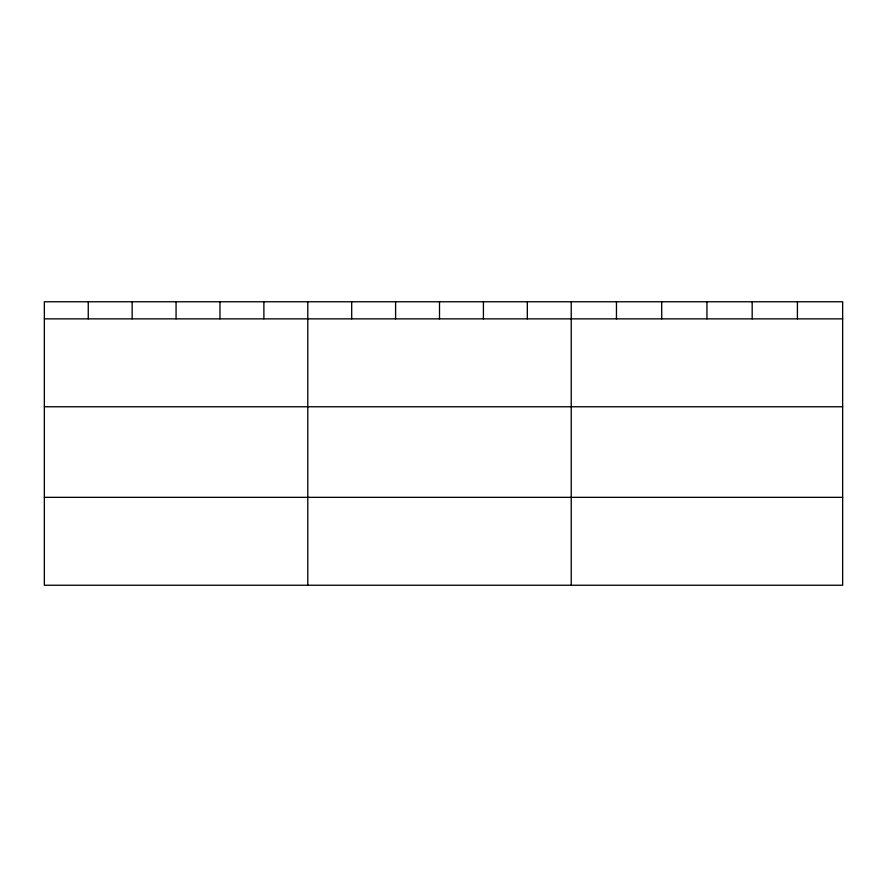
<?xml version="1.0" encoding="UTF-8"?>
<svg xmlns="http://www.w3.org/2000/svg" width="887" height="887" viewBox="0 0 887 887"><rect width="100%" height="100%" fill="white"/><g stroke="black" fill="none" stroke-linecap="round" stroke-linejoin="round"><path stroke-width="1.33" d="M842.65 318.865L842.65 585.243L44.35 585.243L44.35 301.757L842.65 301.757L842.65 318.865L44.35 318.865M44.35 406.767L842.65 406.767M44.35 497.341L842.65 497.341M797.413 301.757L797.413 318.865M752.176 301.757L752.176 318.865M706.939 301.757L706.939 318.865M661.702 301.757L661.702 318.865M616.465 301.757L616.465 318.865M571.228 301.757L571.228 585.243M527.322 301.757L527.322 318.865M483.415 301.757L483.415 318.865M439.508 301.757L439.508 318.865M395.602 301.757L395.602 318.865M351.695 301.757L351.695 318.865M307.789 301.757L307.789 585.243M263.882 301.757L263.882 318.865M219.976 301.757L219.976 318.865M176.07 301.757L176.07 318.865M132.163 301.757L132.163 318.865M88.256 301.757L88.256 318.865"/></g></svg>
